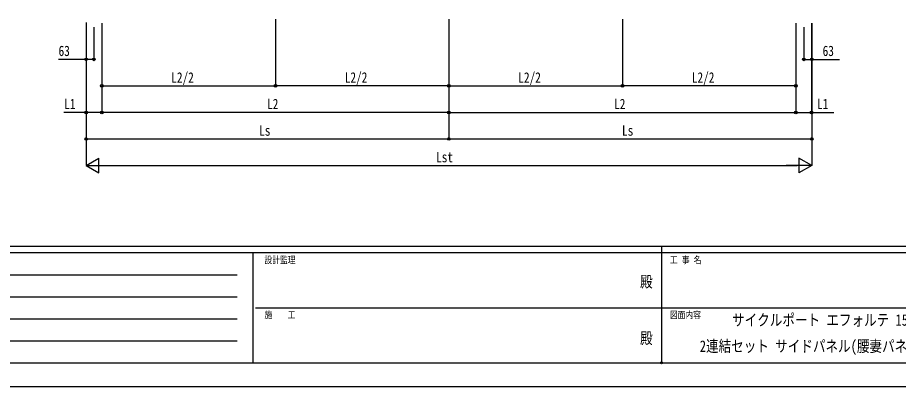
# Model space of a CAD drawing. Units: millimetres, scale not verified. Extents: x -10512 to 10512, y -7425 to 7425.
# Drawn here: x -5134 to 1870, y -7425 to -4490 of the extents above; entities that cross this region are included whole.
import ezdxf
from ezdxf.enums import TextEntityAlignment as Align

# ---------------------------------------------------------------- set-up
doc = ezdxf.new("R2010")
doc.units = ezdxf.units.MM
doc.header["$LTSCALE"] = 30
doc.header["$PDMODE"] = 32
doc.header["$PDSIZE"] = 15
for name, color, linetype in [('0-2_USER1', 3, 'Continuous'), ('0-6_YKK_D', 6, 'Continuous'), ('0-7_YKK_ZWAK', 7, 'Continuous')]:
    doc.layers.add(name, color=color, linetype=linetype)
doc.styles.add('ＭＳ ゴシック', font='')
doc.styles.get('ＭＳ ゴシック').set_extended_font_data('MS Gothic')

msp = doc.modelspace()

# ---------------------------------------------------------------- linework, layer by layer
at = {"layer": '0-6_YKK_D'}
for p, q in [((-4589.95, -4530.98), (-4589.95, -5668.07)), ((-4588.45, -4529.98), (-4588.45, -5245.59)), ((-4464.45, -4535.07), (-4464.45, -5245.59)), ((-4464.45, -4535.07), (-4464.45, -5034.35)), ((-4464.45, -4537.75), (-4464.45, -5245.59)), ((-3084.45, -4503.56), (-3084.45, -5034.35)), ((-3084.45, -4503.56), (-3084.45, -5034.35)), ((-1704.45, -4503.56), (-1704.45, -5456.83)), ((-1704.45, -4503.56), (-1704.45, -5456.83)), ((-1704.45, -4504.56), (-1704.45, -5245.59)), ((-1704.45, -4504.56), (-1704.45, -5245.59)), ((-1704.45, -4535.07), (-1704.45, -5034.35)), ((-1704.45, -4535.07), (-1704.45, -5034.35)), ((-324.45, -4503.56), (-324.45, -5034.35)), ((-324.45, -4503.56), (-324.45, -5034.35)), ((1055.55, -4535.07), (1055.55, -5034.35)), ((1055.55, -4536.75), (1055.55, -5245.59)), ((1055.55, -4537.75), (1055.55, -5245.59)), ((1179.55, -4534.15), (1179.55, -5245.59)), ((1181.05, -4534.15), (1181.05, -5668.07)), ((-4526.95, -4565.22), (-4526.95, -4823.11)), ((1118.05, -4565.22), (1118.05, -4823.11)), ((-4589.95, -4662.2), (-4589.95, -4823.11)), ((1181.05, -4662.2), (1181.05, -4823.11)), ((-4464.45, -5033.35), (-3084.45, -5033.35)), ((-1704.45, -5033.35), (-3084.45, -5033.35)), ((-1704.45, -5033.35), (-324.45, -5033.35)), ((1055.55, -5033.35), (-324.45, -5033.35)), ((-4589.95, -5117.87), (-4589.95, -5456.83)), ((1181.05, -5118.87), (1181.05, -5456.83)), ((-1704.45, -5244.59), (-4464.45, -5244.59)), ((-1704.45, -5244.59), (1055.55, -5244.59)), ((-4589.95, -5455.83), (-1704.45, -5455.83)), ((-1704.45, -5455.83), (1181.05, -5455.83)), ((-4589.95, -5667.07), (-4488.46, -5608.48)), ((-4589.95, -5667.07), (-4488.46, -5725.67)), ((-4589.95, -5667.07), (-4386.98, -5667.07)), ((-4488.46, -5725.67), (-4488.46, -5608.48)), ((-4472.76, -5667.07), (1063.86, -5667.07)), ((1181.05, -5667.07), (978.07, -5667.07)), ((1181.05, -5667.07), (1079.56, -5608.48)), ((1079.56, -5608.48), (1079.56, -5725.67)), ((1181.05, -5667.07), (1079.56, -5725.67))]:
    msp.add_line(p, q, dxfattribs=at)
for points in [[(-4526.95, -4822.11), (-4589.95, -4822.11), (-4810.28, -4822.11)], [(1118.05, -4822.11), (1181.05, -4822.11), (1401.38, -4822.11)], [(-4464.45, -5244.59), (-4588.45, -5244.59), (-4765.55, -5244.59)], [(1055.55, -5244.59), (1179.55, -5244.59), (1356.65, -5244.59)]]:
    msp.add_lwpolyline(points, dxfattribs=at)
for centre in [(-4589.95, -4822.11), (-4526.95, -4822.11), (1118.05, -4822.11), (1181.05, -4822.11), (-4464.45, -5033.35), (-3084.45, -5033.35), (-3084.45, -5033.35), (-1704.45, -5033.35), (-1704.45, -5033.35), (-324.45, -5033.35), (-324.45, -5033.35), (1055.55, -5033.35), (-4588.45, -5244.59), (-4464.45, -5244.59), (-4464.45, -5244.59), (-1704.45, -5244.59), (-1704.45, -5244.59), (1055.55, -5244.59), (1055.55, -5244.59), (1179.55, -5244.59), (-4589.95, -5455.83), (-1704.45, -5455.83), (-1704.45, -5455.83), (1181.05, -5455.83)]:
    msp.add_circle(centre, 10.62, dxfattribs=at)
at = {"layer": '0-7_YKK_ZWAK'}
for p, q in [((9737.55, -6312.5), (-9762.45, -6312.5)), ((-3262.45, -6362.5), (-9762.45, -6362.5)), ((-3262.45, -6362.5), (-3262.45, -7237.5)), ((-12.45, -6362.5), (-3262.45, -6362.5)), ((-12.45, -6312.5), (-12.45, -7237.5)), ((3237.55, -6362.5), (-12.45, -6362.5)), ((-9656.2, -6537.5), (-3387.45, -6537.5)), ((-9656.2, -6712.5), (-3387.45, -6712.5)), ((-3243.7, -6800), (-12.45, -6800)), ((-12.45, -6800), (3237.55, -6800)), ((-9656.2, -6887.5), (-3387.45, -6887.5)), ((-9656.2, -7062.5), (-3387.45, -7062.5)), ((-9762.45, -7237.5), (-3262.45, -7237.5)), ((-3262.45, -7237.5), (-12.45, -7237.5)), ((-12.45, -7237.5), (3237.55, -7237.5))]:
    msp.add_line(p, q, dxfattribs=at)
msp.add_lwpolyline([(-10512.5, -7425), (10512.5, -7425), (10512.5, 7425), (-10512.5, 7425)], close=True, dxfattribs=at)
msp.add_point((-12.45, -7237.5), dxfattribs=at)

# ---------------------------------------------------------------- texts
at = {"layer": '0-2_USER1', "style": 'ＭＳ ゴシック', "width": 0.8}
for s, p in [('サイクルポート エフォルテ 1500タイプ', (547.3, -6969.36)), ('2連結セット サイドパネル(腰妻パネル) 納まり図', (290.63, -7177.69))]:
    msp.add_text(s, height=91.64, dxfattribs=at).set_placement(p, align=Align.BOTTOM_LEFT)
at = {"layer": '0-6_YKK_D', "style": 'ＭＳ ゴシック', "width": 0.8}
for s, p in [('63', (-4808.62, -4820.44)), ('63', (1267.72, -4820.44)), ('L2/2', (-3912.45, -5032.05)), ('L2/2', (-2532.45, -5032.05)), ('L2/2', (-1152.45, -5032.05)), ('L2/2', (227.55, -5032.05)), ('L1', (-4764.25, -5243.29)), ('L2', (-3150.45, -5243.29)), ('L2', (-390.45, -5243.29)), ('L1', (1223.35, -5243.29)), ('Ls', (-3213.2, -5454.53)), ('Ls', (-327.7, -5454.53)), ('Lst', (-1806.45, -5666.07))]:
    msp.add_text(s, height=82.48, dxfattribs=at).set_placement(p, align=Align.BOTTOM_LEFT)
at = {"layer": '0-7_YKK_ZWAK', "style": 'ＭＳ ゴシック', "width": 0.8}
for s, height, p in [('設計監理', 54.99, (-3170.78, -6462.5)), ('工 事 名', 54.99, (53.17, -6462.5)), ('殿', 91.64, (-184.17, -6664.58)), ('施\u3000\u3000工', 54.99, (-3170.78, -6900)), ('図面内容', 54.99, (53.17, -6900)), ('殿', 91.64, (-184.17, -7114.58))]:
    msp.add_text(s, height=height, dxfattribs=at).set_placement(p, align=Align.BOTTOM_LEFT)

doc.saveas('drawing.dxf')
